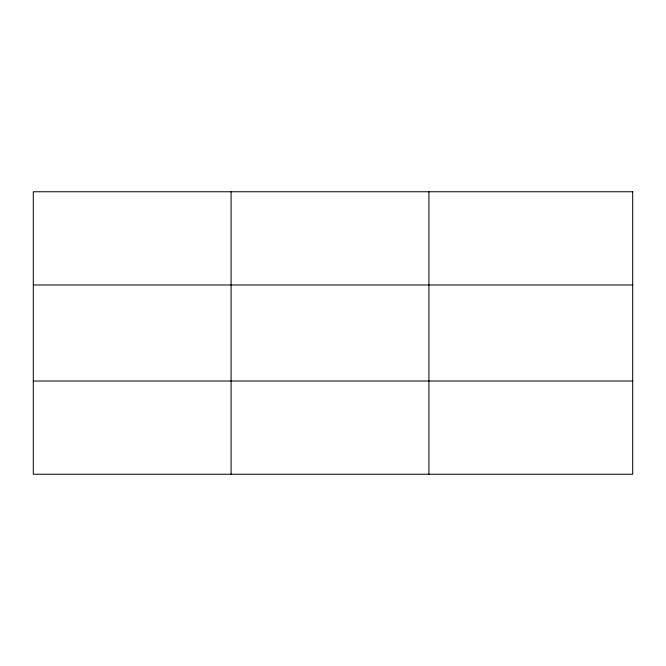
<?xml version="1.0" encoding="UTF-8"?>
<svg xmlns="http://www.w3.org/2000/svg" width="666" height="666" viewBox="0 0 666 666"><rect width="100%" height="100%" fill="white"/><g stroke="black" fill="none" stroke-linecap="round" stroke-linejoin="round"><path stroke-width="1" d="M231.102 474.242L231.102 191.758M428.904 474.242L428.904 191.758M33.3 284.981L632.7 284.981M33.3 381.019L632.7 381.019M632.7 191.758L33.3 191.758L33.3 474.242L632.7 474.242L632.7 191.758"/></g></svg>
